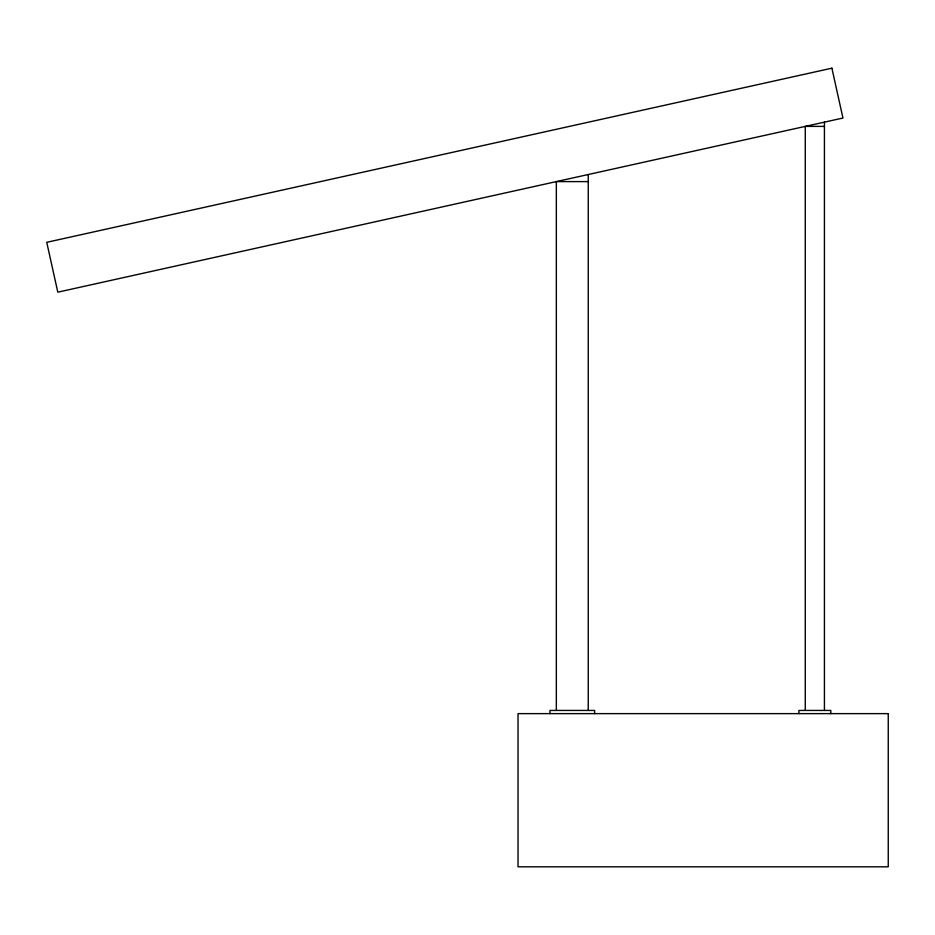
<?xml version="1.0" encoding="UTF-8"?>
<svg xmlns="http://www.w3.org/2000/svg" width="935" height="935" viewBox="0 0 935 935"><rect width="100%" height="100%" fill="white"/><g stroke="black" fill="none" stroke-linecap="round" stroke-linejoin="round"><path stroke-width="1.4" d="M824.425 126.389L805.269 126.389L805.269 710.436M588.244 181.6L556.337 181.6L556.337 710.436M830.806 713.627L830.806 710.436L798.887 710.436L798.887 713.627M824.425 122.146L824.425 710.436M594.637 713.627L594.637 710.436L549.955 710.436L549.955 713.627M588.244 174.529L588.244 710.436M831.893 68.185L46.75 242.317L57.806 292.176L842.949 118.032L831.893 68.185M888.25 713.627L518.037 713.627L518.037 866.815L888.25 866.815L888.25 713.627"/></g></svg>
